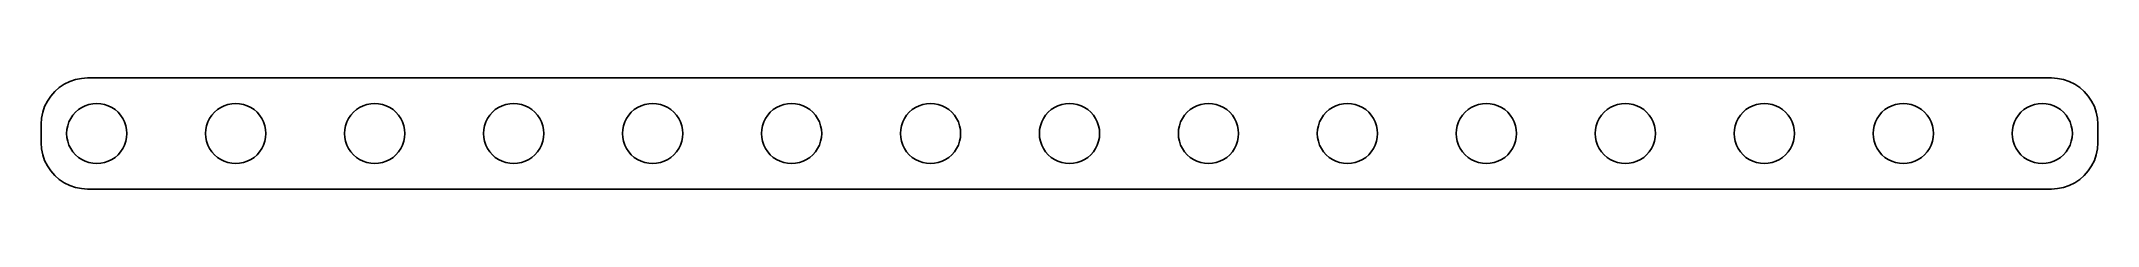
# Model space of a CAD drawing. Header units: metres. Extents: x -111 to 111, y -6 to 6.
import ezdxf

# ---------------------------------------------------------------- set-up
doc = ezdxf.new("R2010")
doc.units = ezdxf.units.M

msp = doc.modelspace()

# ---------------------------------------------------------------- linework, layer by layer
for p, q in [((-109.541, 4.54053), (-109.972, 4.0488)), ((-109.049, 4.97176), (-109.541, 4.54053)), ((-108.505, 5.33511), (-109.049, 4.97176)), ((-107.918, 5.62439), (-108.505, 5.33511)), ((-107.299, 5.83463), (-107.918, 5.62439)), ((-106.658, 5.96222), (-107.299, 5.83463)), ((-106.005, 6.00499), (-106.658, 5.96222)), ((106.005, 6.00499), (-106.005, 6.00499)), ((106.658, 5.96222), (106.005, 6.00499)), ((107.299, 5.83463), (106.658, 5.96222)), ((107.918, 5.62439), (107.299, 5.83463)), ((108.505, 5.33511), (107.918, 5.62439)), ((109.049, 4.97176), (108.505, 5.33511)), ((109.541, 4.54053), (109.049, 4.97176)), ((109.972, 4.0488), (109.541, 4.54053)), ((-110.835, 2.29909), (-110.962, 1.65762)), ((-110.624, 2.91841), (-110.835, 2.29909)), ((-110.335, 3.50499), (-110.624, 2.91841)), ((-109.972, 4.0488), (-110.335, 3.50499)), ((-107.578, 1.97847), (-107.298, 2.2981)), ((-107.298, 2.2981), (-106.978, 2.57838)), ((-106.978, 2.57838), (-106.625, 2.81458)), ((-106.625, 2.81458), (-106.244, 3.00259)), ((-106.244, 3.00259), (-105.841, 3.13925)), ((-105.841, 3.13925), (-105.424, 3.22218)), ((-105.424, 3.22218), (-105, 3.25)), ((-105, 3.25), (-104.576, 3.22218)), ((-104.576, 3.22218), (-104.159, 3.13925)), ((-104.159, 3.13925), (-103.756, 3.00259)), ((-103.756, 3.00259), (-103.375, 2.81458)), ((-103.375, 2.81458), (-103.022, 2.57838)), ((-103.022, 2.57838), (-102.702, 2.2981)), ((-102.702, 2.2981), (-102.422, 1.97847)), ((-92.5784, 1.97847), (-92.2981, 2.2981)), ((-92.2981, 2.2981), (-91.9785, 2.57838)), ((-91.9785, 2.57838), (-91.625, 2.81458)), ((-91.625, 2.81458), (-91.2437, 3.00259)), ((-91.2437, 3.00259), (-90.8412, 3.13925)), ((-90.8412, 3.13925), (-90.4242, 3.22218)), ((-90.4242, 3.22218), (-90, 3.25)), ((-90, 3.25), (-89.5758, 3.22218)), ((-89.5758, 3.22218), (-89.1588, 3.13925)), ((-89.1588, 3.13925), (-88.7563, 3.00259)), ((-88.7563, 3.00259), (-88.375, 2.81458)), ((-88.375, 2.81458), (-88.0215, 2.57838)), ((-88.0215, 2.57838), (-87.7019, 2.2981)), ((-87.7019, 2.2981), (-87.4216, 1.97847)), ((-77.5784, 1.97847), (-77.2981, 2.2981)), ((-77.2981, 2.2981), (-76.9785, 2.57838)), ((-76.9785, 2.57838), (-76.625, 2.81458)), ((-76.625, 2.81458), (-76.2437, 3.00259)), ((-76.2437, 3.00259), (-75.8412, 3.13925)), ((-75.8412, 3.13925), (-75.4242, 3.22218)), ((-75.4242, 3.22218), (-75, 3.25)), ((-75, 3.25), (-74.5758, 3.22218)), ((-74.5758, 3.22218), (-74.1588, 3.13925)), ((-74.1588, 3.13925), (-73.7563, 3.00259)), ((-73.7563, 3.00259), (-73.375, 2.81458)), ((-73.375, 2.81458), (-73.0215, 2.57838)), ((-73.0215, 2.57838), (-72.7019, 2.2981)), ((-72.7019, 2.2981), (-72.4216, 1.97847)), ((-62.5784, 1.97847), (-62.2981, 2.2981)), ((-62.2981, 2.2981), (-61.9785, 2.57838)), ((-61.9785, 2.57838), (-61.625, 2.81458)), ((-61.625, 2.81458), (-61.2437, 3.00259)), ((-61.2437, 3.00259), (-60.8412, 3.13925)), ((-60.8412, 3.13925), (-60.4242, 3.22218)), ((-60.4242, 3.22218), (-60, 3.25)), ((-60, 3.25), (-59.5758, 3.22218)), ((-59.5758, 3.22218), (-59.1588, 3.13925)), ((-59.1588, 3.13925), (-58.7563, 3.00259)), ((-58.7563, 3.00259), (-58.375, 2.81458)), ((-58.375, 2.81458), (-58.0215, 2.57838)), ((-58.0215, 2.57838), (-57.7019, 2.2981)), ((-57.7019, 2.2981), (-57.4216, 1.97847)), ((-47.5784, 1.97847), (-47.2981, 2.2981)), ((-47.2981, 2.2981), (-46.9785, 2.57838)), ((-46.9785, 2.57838), (-46.625, 2.81458)), ((-46.625, 2.81458), (-46.2437, 3.00259)), ((-46.2437, 3.00259), (-45.8412, 3.13925)), ((-45.8412, 3.13925), (-45.4242, 3.22218)), ((-45.4242, 3.22218), (-45, 3.25)), ((-45, 3.25), (-44.5758, 3.22218)), ((-44.5758, 3.22218), (-44.1588, 3.13925)), ((-44.1588, 3.13925), (-43.7563, 3.00259)), ((-43.7563, 3.00259), (-43.375, 2.81458)), ((-43.375, 2.81458), (-43.0215, 2.57838)), ((-43.0215, 2.57838), (-42.7019, 2.2981)), ((-42.7019, 2.2981), (-42.4216, 1.97847)), ((-32.5784, 1.97847), (-32.2981, 2.2981)), ((-32.2981, 2.2981), (-31.9785, 2.57838)), ((-31.9785, 2.57838), (-31.625, 2.81458)), ((-31.625, 2.81458), (-31.2437, 3.00259)), ((-31.2437, 3.00259), (-30.8412, 3.13925)), ((-30.8412, 3.13925), (-30.4242, 3.22218)), ((-30.4242, 3.22218), (-30, 3.25)), ((-30, 3.25), (-29.5758, 3.22218)), ((-29.5758, 3.22218), (-29.1588, 3.13925)), ((-29.1588, 3.13925), (-28.7563, 3.00259)), ((-28.7563, 3.00259), (-28.375, 2.81458)), ((-28.375, 2.81458), (-28.0215, 2.57838)), ((-28.0215, 2.57838), (-27.7019, 2.2981)), ((-27.7019, 2.2981), (-27.4216, 1.97847)), ((-17.5784, 1.97847), (-17.2981, 2.2981)), ((-17.2981, 2.2981), (-16.9785, 2.57838)), ((-16.9785, 2.57838), (-16.625, 2.81458)), ((-16.625, 2.81458), (-16.2437, 3.00259)), ((-16.2437, 3.00259), (-15.8412, 3.13925)), ((-15.8412, 3.13925), (-15.4242, 3.22218)), ((-15.4242, 3.22218), (-15, 3.25)), ((-15, 3.25), (-14.5758, 3.22218)), ((-14.5758, 3.22218), (-14.1588, 3.13925)), ((-14.1588, 3.13925), (-13.7563, 3.00259)), ((-13.7563, 3.00259), (-13.375, 2.81458)), ((-13.375, 2.81458), (-13.0215, 2.57838)), ((-13.0215, 2.57838), (-12.7019, 2.2981)), ((-12.7019, 2.2981), (-12.4216, 1.97847)), ((-2.57838, 1.97847), (-2.2981, 2.2981)), ((-2.2981, 2.2981), (-1.97847, 2.57838)), ((-1.97847, 2.57838), (-1.625, 2.81458)), ((-1.625, 2.81458), (-1.24371, 3.00259)), ((-1.24371, 3.00259), (-0.841156, 3.13925)), ((-0.841156, 3.13925), (-0.42421, 3.22218)), ((-0.42421, 3.22218), (0, 3.25)), ((0, 3.25), (0.42421, 3.22218)), ((0.42421, 3.22218), (0.841156, 3.13925)), ((0.841156, 3.13925), (1.24371, 3.00259)), ((1.24371, 3.00259), (1.625, 2.81458)), ((1.625, 2.81458), (1.97847, 2.57838)), ((1.97847, 2.57838), (2.2981, 2.2981)), ((2.2981, 2.2981), (2.57838, 1.97847)), ((12.4216, 1.97847), (12.7019, 2.2981)), ((12.7019, 2.2981), (13.0215, 2.57838)), ((13.0215, 2.57838), (13.375, 2.81458)), ((13.375, 2.81458), (13.7563, 3.00259)), ((13.7563, 3.00259), (14.1588, 3.13925)), ((14.1588, 3.13925), (14.5758, 3.22218)), ((14.5758, 3.22218), (15, 3.25)), ((15, 3.25), (15.4242, 3.22218)), ((15.4242, 3.22218), (15.8412, 3.13925)), ((15.8412, 3.13925), (16.2437, 3.00259)), ((16.2437, 3.00259), (16.625, 2.81458)), ((16.625, 2.81458), (16.9785, 2.57838)), ((16.9785, 2.57838), (17.2981, 2.2981)), ((17.2981, 2.2981), (17.5784, 1.97847)), ((27.4216, 1.97847), (27.7019, 2.2981)), ((27.7019, 2.2981), (28.0215, 2.57838)), ((28.0215, 2.57838), (28.375, 2.81458)), ((28.375, 2.81458), (28.7563, 3.00259)), ((28.7563, 3.00259), (29.1588, 3.13925)), ((29.1588, 3.13925), (29.5758, 3.22218)), ((29.5758, 3.22218), (30, 3.25)), ((30, 3.25), (30.4242, 3.22218)), ((30.4242, 3.22218), (30.8412, 3.13925)), ((30.8412, 3.13925), (31.2437, 3.00259)), ((31.2437, 3.00259), (31.625, 2.81458)), ((31.625, 2.81458), (31.9785, 2.57838)), ((31.9785, 2.57838), (32.2981, 2.2981)), ((32.2981, 2.2981), (32.5784, 1.97847)), ((42.4216, 1.97847), (42.7019, 2.2981)), ((42.7019, 2.2981), (43.0215, 2.57838)), ((43.0215, 2.57838), (43.375, 2.81458)), ((43.375, 2.81458), (43.7563, 3.00259)), ((43.7563, 3.00259), (44.1588, 3.13925)), ((44.1588, 3.13925), (44.5758, 3.22218)), ((44.5758, 3.22218), (45, 3.25)), ((45, 3.25), (45.4242, 3.22218)), ((45.4242, 3.22218), (45.8412, 3.13925)), ((45.8412, 3.13925), (46.2437, 3.00259)), ((46.2437, 3.00259), (46.625, 2.81458)), ((46.625, 2.81458), (46.9785, 2.57838)), ((46.9785, 2.57838), (47.2981, 2.2981)), ((47.2981, 2.2981), (47.5784, 1.97847)), ((57.4216, 1.97847), (57.7019, 2.2981)), ((57.7019, 2.2981), (58.0215, 2.57838)), ((58.0215, 2.57838), (58.375, 2.81458)), ((58.375, 2.81458), (58.7563, 3.00259)), ((58.7563, 3.00259), (59.1588, 3.13925)), ((59.1588, 3.13925), (59.5758, 3.22218)), ((59.5758, 3.22218), (60, 3.25)), ((60, 3.25), (60.4242, 3.22218)), ((60.4242, 3.22218), (60.8412, 3.13925)), ((60.8412, 3.13925), (61.2437, 3.00259)), ((61.2437, 3.00259), (61.625, 2.81458)), ((61.625, 2.81458), (61.9785, 2.57838)), ((61.9785, 2.57838), (62.2981, 2.2981)), ((62.2981, 2.2981), (62.5784, 1.97847)), ((72.4216, 1.97847), (72.7019, 2.2981)), ((72.7019, 2.2981), (73.0215, 2.57838)), ((73.0215, 2.57838), (73.375, 2.81458)), ((73.375, 2.81458), (73.7563, 3.00259)), ((73.7563, 3.00259), (74.1588, 3.13925)), ((74.1588, 3.13925), (74.5758, 3.22218)), ((74.5758, 3.22218), (75, 3.25)), ((75, 3.25), (75.4242, 3.22218)), ((75.4242, 3.22218), (75.8412, 3.13925)), ((75.8412, 3.13925), (76.2437, 3.00259)), ((76.2437, 3.00259), (76.625, 2.81458)), ((76.625, 2.81458), (76.9785, 2.57838)), ((76.9785, 2.57838), (77.2981, 2.2981)), ((77.2981, 2.2981), (77.5784, 1.97847)), ((87.4216, 1.97847), (87.7019, 2.2981)), ((87.7019, 2.2981), (88.0215, 2.57838)), ((88.0215, 2.57838), (88.375, 2.81458)), ((88.375, 2.81458), (88.7563, 3.00259)), ((88.7563, 3.00259), (89.1588, 3.13925)), ((89.1588, 3.13925), (89.5758, 3.22218)), ((89.5758, 3.22218), (90, 3.25)), ((90, 3.25), (90.4242, 3.22218)), ((90.4242, 3.22218), (90.8412, 3.13925)), ((90.8412, 3.13925), (91.2437, 3.00259)), ((91.2437, 3.00259), (91.625, 2.81458)), ((91.625, 2.81458), (91.9785, 2.57838)), ((91.9785, 2.57838), (92.2981, 2.2981)), ((92.2981, 2.2981), (92.5784, 1.97847)), ((102.422, 1.97847), (102.702, 2.2981)), ((102.702, 2.2981), (103.022, 2.57838)), ((103.022, 2.57838), (103.375, 2.81458)), ((103.375, 2.81458), (103.756, 3.00259)), ((103.756, 3.00259), (104.159, 3.13925)), ((104.159, 3.13925), (104.576, 3.22218)), ((104.576, 3.22218), (105, 3.25)), ((105, 3.25), (105.424, 3.22218)), ((105.424, 3.22218), (105.841, 3.13925)), ((105.841, 3.13925), (106.244, 3.00259)), ((106.244, 3.00259), (106.625, 2.81458)), ((106.625, 2.81458), (106.978, 2.57838)), ((106.978, 2.57838), (107.298, 2.2981)), ((107.298, 2.2981), (107.578, 1.97847)), ((110.335, 3.50499), (109.972, 4.0488)), ((110.624, 2.91841), (110.335, 3.50499)), ((110.835, 2.29909), (110.624, 2.91841)), ((110.962, 1.65762), (110.835, 2.29909)), ((-110.962, 1.65762), (-111.005, 1.00499)), ((-111.005, 1.00499), (-111.005, -1.00499)), ((-108.25, 0), (-108.222, 0.42421)), ((-108.222, -0.42421), (-108.25, 0)), ((-108.222, 0.42421), (-108.139, 0.841156)), ((-108.139, 0.841156), (-108.003, 1.24371)), ((-108.003, 1.24371), (-107.815, 1.625)), ((-107.815, 1.625), (-107.578, 1.97847)), ((-102.422, 1.97847), (-102.185, 1.625)), ((-102.185, 1.625), (-101.997, 1.24371)), ((-101.997, 1.24371), (-101.861, 0.841156)), ((-101.861, 0.841156), (-101.778, 0.42421)), ((-101.778, 0.42421), (-101.75, 0)), ((-101.75, 0), (-101.778, -0.42421)), ((-93.25, 0), (-93.2222, 0.42421)), ((-93.2222, -0.42421), (-93.25, 0)), ((-93.2222, 0.42421), (-93.1393, 0.841156)), ((-93.1393, 0.841156), (-93.0026, 1.24371)), ((-93.0026, 1.24371), (-92.8146, 1.625)), ((-92.8146, 1.625), (-92.5784, 1.97847)), ((-87.4216, 1.97847), (-87.1854, 1.625)), ((-87.1854, 1.625), (-86.9974, 1.24371)), ((-86.9974, 1.24371), (-86.8607, 0.841156)), ((-86.8607, 0.841156), (-86.7778, 0.42421)), ((-86.7778, 0.42421), (-86.75, 0)), ((-86.75, 0), (-86.7778, -0.42421)), ((-78.25, 0), (-78.2222, 0.42421)), ((-78.2222, -0.42421), (-78.25, 0)), ((-78.2222, 0.42421), (-78.1393, 0.841156)), ((-78.1393, 0.841156), (-78.0026, 1.24371)), ((-78.0026, 1.24371), (-77.8146, 1.625)), ((-77.8146, 1.625), (-77.5784, 1.97847)), ((-72.4216, 1.97847), (-72.1854, 1.625)), ((-72.1854, 1.625), (-71.9974, 1.24371)), ((-71.9974, 1.24371), (-71.8607, 0.841156)), ((-71.8607, 0.841156), (-71.7778, 0.42421)), ((-71.7778, 0.42421), (-71.75, 0)), ((-71.75, 0), (-71.7778, -0.42421)), ((-63.25, 0), (-63.2222, 0.42421)), ((-63.2222, -0.42421), (-63.25, 0)), ((-63.2222, 0.42421), (-63.1393, 0.841156)), ((-63.1393, 0.841156), (-63.0026, 1.24371)), ((-63.0026, 1.24371), (-62.8146, 1.625)), ((-62.8146, 1.625), (-62.5784, 1.97847)), ((-57.4216, 1.97847), (-57.1854, 1.625)), ((-57.1854, 1.625), (-56.9974, 1.24371)), ((-56.9974, 1.24371), (-56.8607, 0.841156)), ((-56.8607, 0.841156), (-56.7778, 0.42421)), ((-56.7778, 0.42421), (-56.75, 0)), ((-56.75, 0), (-56.7778, -0.42421)), ((-48.25, 0), (-48.2222, 0.42421)), ((-48.2222, -0.42421), (-48.25, 0)), ((-48.2222, 0.42421), (-48.1393, 0.841156)), ((-48.1393, 0.841156), (-48.0026, 1.24371)), ((-48.0026, 1.24371), (-47.8146, 1.625)), ((-47.8146, 1.625), (-47.5784, 1.97847)), ((-42.4216, 1.97847), (-42.1854, 1.625)), ((-42.1854, 1.625), (-41.9974, 1.24371)), ((-41.9974, 1.24371), (-41.8607, 0.841156)), ((-41.8607, 0.841156), (-41.7778, 0.42421)), ((-41.7778, 0.42421), (-41.75, 0)), ((-41.75, 0), (-41.7778, -0.42421)), ((-33.25, 0), (-33.2222, 0.42421)), ((-33.2222, -0.42421), (-33.25, 0)), ((-33.2222, 0.42421), (-33.1393, 0.841156)), ((-33.1393, 0.841156), (-33.0026, 1.24371)), ((-33.0026, 1.24371), (-32.8146, 1.625)), ((-32.8146, 1.625), (-32.5784, 1.97847)), ((-27.4216, 1.97847), (-27.1854, 1.625)), ((-27.1854, 1.625), (-26.9974, 1.24371)), ((-26.9974, 1.24371), (-26.8607, 0.841156)), ((-26.8607, 0.841156), (-26.7778, 0.42421)), ((-26.7778, 0.42421), (-26.75, 0)), ((-26.75, 0), (-26.7778, -0.42421)), ((-18.25, 0), (-18.2222, 0.42421)), ((-18.2222, -0.42421), (-18.25, 0)), ((-18.2222, 0.42421), (-18.1393, 0.841156)), ((-18.1393, 0.841156), (-18.0026, 1.24371)), ((-18.0026, 1.24371), (-17.8146, 1.625)), ((-17.8146, 1.625), (-17.5784, 1.97847)), ((-12.4216, 1.97847), (-12.1854, 1.625)), ((-12.1854, 1.625), (-11.9974, 1.24371)), ((-11.9974, 1.24371), (-11.8607, 0.841156)), ((-11.8607, 0.841156), (-11.7778, 0.42421)), ((-11.7778, 0.42421), (-11.75, 0)), ((-11.75, 0), (-11.7778, -0.42421)), ((-3.25, 0), (-3.22218, 0.42421)), ((-3.22218, -0.42421), (-3.25, 0)), ((-3.22218, 0.42421), (-3.13925, 0.841156)), ((-3.13925, 0.841156), (-3.00259, 1.24371)), ((-3.00259, 1.24371), (-2.81458, 1.625)), ((-2.81458, 1.625), (-2.57838, 1.97847)), ((2.57838, 1.97847), (2.81458, 1.625)), ((2.81458, 1.625), (3.00259, 1.24371)), ((3.00259, 1.24371), (3.13925, 0.841156)), ((3.13925, 0.841156), (3.22218, 0.42421)), ((3.22218, 0.42421), (3.25, 0)), ((3.25, 0), (3.22218, -0.42421)), ((11.75, 0), (11.7778, 0.42421)), ((11.7778, -0.42421), (11.75, 0)), ((11.7778, 0.42421), (11.8607, 0.841156)), ((11.8607, 0.841156), (11.9974, 1.24371)), ((11.9974, 1.24371), (12.1854, 1.625)), ((12.1854, 1.625), (12.4216, 1.97847)), ((17.5784, 1.97847), (17.8146, 1.625)), ((17.8146, 1.625), (18.0026, 1.24371)), ((18.0026, 1.24371), (18.1393, 0.841156)), ((18.1393, 0.841156), (18.2222, 0.42421)), ((18.2222, 0.42421), (18.25, 0)), ((18.25, 0), (18.2222, -0.42421)), ((26.75, 0), (26.7778, 0.42421)), ((26.7778, -0.42421), (26.75, 0)), ((26.7778, 0.42421), (26.8607, 0.841156)), ((26.8607, 0.841156), (26.9974, 1.24371)), ((26.9974, 1.24371), (27.1854, 1.625)), ((27.1854, 1.625), (27.4216, 1.97847)), ((32.5784, 1.97847), (32.8146, 1.625)), ((32.8146, 1.625), (33.0026, 1.24371)), ((33.0026, 1.24371), (33.1393, 0.841156)), ((33.1393, 0.841156), (33.2222, 0.42421)), ((33.2222, 0.42421), (33.25, 0)), ((33.25, 0), (33.2222, -0.42421)), ((41.75, 0), (41.7778, 0.42421)), ((41.7778, -0.42421), (41.75, 0)), ((41.7778, 0.42421), (41.8607, 0.841156)), ((41.8607, 0.841156), (41.9974, 1.24371)), ((41.9974, 1.24371), (42.1854, 1.625)), ((42.1854, 1.625), (42.4216, 1.97847)), ((47.5784, 1.97847), (47.8146, 1.625)), ((47.8146, 1.625), (48.0026, 1.24371)), ((48.0026, 1.24371), (48.1393, 0.841156)), ((48.1393, 0.841156), (48.2222, 0.42421)), ((48.2222, 0.42421), (48.25, 0)), ((48.25, 0), (48.2222, -0.42421)), ((56.75, 0), (56.7778, 0.42421)), ((56.7778, -0.42421), (56.75, 0)), ((56.7778, 0.42421), (56.8607, 0.841156)), ((56.8607, 0.841156), (56.9974, 1.24371)), ((56.9974, 1.24371), (57.1854, 1.625)), ((57.1854, 1.625), (57.4216, 1.97847)), ((62.5784, 1.97847), (62.8146, 1.625)), ((62.8146, 1.625), (63.0026, 1.24371)), ((63.0026, 1.24371), (63.1393, 0.841156)), ((63.1393, 0.841156), (63.2222, 0.42421)), ((63.2222, 0.42421), (63.25, 0)), ((63.25, 0), (63.2222, -0.42421)), ((71.75, 0), (71.7778, 0.42421)), ((71.7778, -0.42421), (71.75, 0)), ((71.7778, 0.42421), (71.8607, 0.841156)), ((71.8607, 0.841156), (71.9974, 1.24371)), ((71.9974, 1.24371), (72.1854, 1.625)), ((72.1854, 1.625), (72.4216, 1.97847)), ((77.5784, 1.97847), (77.8146, 1.625)), ((77.8146, 1.625), (78.0026, 1.24371)), ((78.0026, 1.24371), (78.1393, 0.841156)), ((78.1393, 0.841156), (78.2222, 0.42421)), ((78.2222, 0.42421), (78.25, 0)), ((78.25, 0), (78.2222, -0.42421)), ((86.75, 0), (86.7778, 0.42421)), ((86.7778, -0.42421), (86.75, 0)), ((86.7778, 0.42421), (86.8607, 0.841156)), ((86.8607, 0.841156), (86.9974, 1.24371)), ((86.9974, 1.24371), (87.1854, 1.625)), ((87.1854, 1.625), (87.4216, 1.97847)), ((92.5784, 1.97847), (92.8146, 1.625)), ((92.8146, 1.625), (93.0026, 1.24371)), ((93.0026, 1.24371), (93.1393, 0.841156)), ((93.1393, 0.841156), (93.2222, 0.42421)), ((93.2222, 0.42421), (93.25, 0)), ((93.25, 0), (93.2222, -0.42421)), ((101.75, 0), (101.778, 0.42421)), ((101.778, -0.42421), (101.75, 0)), ((101.778, 0.42421), (101.861, 0.841156)), ((101.861, 0.841156), (101.997, 1.24371)), ((101.997, 1.24371), (102.185, 1.625)), ((102.185, 1.625), (102.422, 1.97847)), ((107.578, 1.97847), (107.815, 1.625)), ((107.815, 1.625), (108.003, 1.24371)), ((108.003, 1.24371), (108.139, 0.841156)), ((108.139, 0.841156), (108.222, 0.42421)), ((108.222, 0.42421), (108.25, 0)), ((108.25, 0), (108.222, -0.42421)), ((111.005, 1.00499), (110.962, 1.65762)), ((111.005, -1.00499), (111.005, 1.00499)), ((-111.005, -1.00499), (-110.962, -1.65762)), ((-110.962, -1.65762), (-110.835, -2.29909)), ((-108.139, -0.841156), (-108.222, -0.42421)), ((-108.003, -1.24371), (-108.139, -0.841156)), ((-107.815, -1.625), (-108.003, -1.24371)), ((-107.578, -1.97847), (-107.815, -1.625)), ((-107.298, -2.2981), (-107.578, -1.97847)), ((-102.422, -1.97847), (-102.702, -2.2981)), ((-102.185, -1.625), (-102.422, -1.97847)), ((-101.997, -1.24371), (-102.185, -1.625)), ((-101.861, -0.841156), (-101.997, -1.24371)), ((-101.778, -0.42421), (-101.861, -0.841156)), ((-93.1393, -0.841156), (-93.2222, -0.42421)), ((-93.0026, -1.24371), (-93.1393, -0.841156)), ((-92.8146, -1.625), (-93.0026, -1.24371)), ((-92.5784, -1.97847), (-92.8146, -1.625)), ((-92.2981, -2.2981), (-92.5784, -1.97847)), ((-87.4216, -1.97847), (-87.7019, -2.2981)), ((-87.1854, -1.625), (-87.4216, -1.97847)), ((-86.9974, -1.24371), (-87.1854, -1.625)), ((-86.8607, -0.841156), (-86.9974, -1.24371)), ((-86.7778, -0.42421), (-86.8607, -0.841156)), ((-78.1393, -0.841156), (-78.2222, -0.42421)), ((-78.0026, -1.24371), (-78.1393, -0.841156)), ((-77.8146, -1.625), (-78.0026, -1.24371)), ((-77.5784, -1.97847), (-77.8146, -1.625)), ((-77.2981, -2.2981), (-77.5784, -1.97847)), ((-72.4216, -1.97847), (-72.7019, -2.2981)), ((-72.1854, -1.625), (-72.4216, -1.97847)), ((-71.9974, -1.24371), (-72.1854, -1.625)), ((-71.8607, -0.841156), (-71.9974, -1.24371)), ((-71.7778, -0.42421), (-71.8607, -0.841156)), ((-63.1393, -0.841156), (-63.2222, -0.42421)), ((-63.0026, -1.24371), (-63.1393, -0.841156)), ((-62.8146, -1.625), (-63.0026, -1.24371)), ((-62.5784, -1.97847), (-62.8146, -1.625)), ((-62.2981, -2.2981), (-62.5784, -1.97847)), ((-57.4216, -1.97847), (-57.7019, -2.2981)), ((-57.1854, -1.625), (-57.4216, -1.97847)), ((-56.9974, -1.24371), (-57.1854, -1.625)), ((-56.8607, -0.841156), (-56.9974, -1.24371)), ((-56.7778, -0.42421), (-56.8607, -0.841156)), ((-48.1393, -0.841156), (-48.2222, -0.42421)), ((-48.0026, -1.24371), (-48.1393, -0.841156)), ((-47.8146, -1.625), (-48.0026, -1.24371)), ((-47.5784, -1.97847), (-47.8146, -1.625)), ((-47.2981, -2.2981), (-47.5784, -1.97847)), ((-42.4216, -1.97847), (-42.7019, -2.2981)), ((-42.1854, -1.625), (-42.4216, -1.97847)), ((-41.9974, -1.24371), (-42.1854, -1.625)), ((-41.8607, -0.841156), (-41.9974, -1.24371)), ((-41.7778, -0.42421), (-41.8607, -0.841156)), ((-33.1393, -0.841156), (-33.2222, -0.42421)), ((-33.0026, -1.24371), (-33.1393, -0.841156)), ((-32.8146, -1.625), (-33.0026, -1.24371)), ((-32.5784, -1.97847), (-32.8146, -1.625)), ((-32.2981, -2.2981), (-32.5784, -1.97847)), ((-27.4216, -1.97847), (-27.7019, -2.2981)), ((-27.1854, -1.625), (-27.4216, -1.97847)), ((-26.9974, -1.24371), (-27.1854, -1.625)), ((-26.8607, -0.841156), (-26.9974, -1.24371)), ((-26.7778, -0.42421), (-26.8607, -0.841156)), ((-18.1393, -0.841156), (-18.2222, -0.42421)), ((-18.0026, -1.24371), (-18.1393, -0.841156)), ((-17.8146, -1.625), (-18.0026, -1.24371)), ((-17.5784, -1.97847), (-17.8146, -1.625)), ((-17.2981, -2.2981), (-17.5784, -1.97847)), ((-12.4216, -1.97847), (-12.7019, -2.2981)), ((-12.1854, -1.625), (-12.4216, -1.97847)), ((-11.9974, -1.24371), (-12.1854, -1.625)), ((-11.8607, -0.841156), (-11.9974, -1.24371)), ((-11.7778, -0.42421), (-11.8607, -0.841156)), ((-3.13925, -0.841156), (-3.22218, -0.42421)), ((-3.00259, -1.24371), (-3.13925, -0.841156)), ((-2.81458, -1.625), (-3.00259, -1.24371)), ((-2.57838, -1.97847), (-2.81458, -1.625)), ((-2.2981, -2.2981), (-2.57838, -1.97847)), ((2.57838, -1.97847), (2.2981, -2.2981)), ((2.81458, -1.625), (2.57838, -1.97847)), ((3.00259, -1.24371), (2.81458, -1.625)), ((3.13925, -0.841156), (3.00259, -1.24371)), ((3.22218, -0.42421), (3.13925, -0.841156)), ((11.8607, -0.841156), (11.7778, -0.42421)), ((11.9974, -1.24371), (11.8607, -0.841156)), ((12.1854, -1.625), (11.9974, -1.24371)), ((12.4216, -1.97847), (12.1854, -1.625)), ((12.7019, -2.2981), (12.4216, -1.97847)), ((17.5784, -1.97847), (17.2981, -2.2981)), ((17.8146, -1.625), (17.5784, -1.97847)), ((18.0026, -1.24371), (17.8146, -1.625)), ((18.1393, -0.841156), (18.0026, -1.24371)), ((18.2222, -0.42421), (18.1393, -0.841156)), ((26.8607, -0.841156), (26.7778, -0.42421)), ((26.9974, -1.24371), (26.8607, -0.841156)), ((27.1854, -1.625), (26.9974, -1.24371)), ((27.4216, -1.97847), (27.1854, -1.625)), ((27.7019, -2.2981), (27.4216, -1.97847)), ((32.5784, -1.97847), (32.2981, -2.2981)), ((32.8146, -1.625), (32.5784, -1.97847)), ((33.0026, -1.24371), (32.8146, -1.625)), ((33.1393, -0.841156), (33.0026, -1.24371)), ((33.2222, -0.42421), (33.1393, -0.841156)), ((41.8607, -0.841156), (41.7778, -0.42421)), ((41.9974, -1.24371), (41.8607, -0.841156)), ((42.1854, -1.625), (41.9974, -1.24371)), ((42.4216, -1.97847), (42.1854, -1.625)), ((42.7019, -2.2981), (42.4216, -1.97847)), ((47.5784, -1.97847), (47.2981, -2.2981)), ((47.8146, -1.625), (47.5784, -1.97847)), ((48.0026, -1.24371), (47.8146, -1.625)), ((48.1393, -0.841156), (48.0026, -1.24371)), ((48.2222, -0.42421), (48.1393, -0.841156)), ((56.8607, -0.841156), (56.7778, -0.42421)), ((56.9974, -1.24371), (56.8607, -0.841156)), ((57.1854, -1.625), (56.9974, -1.24371)), ((57.4216, -1.97847), (57.1854, -1.625)), ((57.7019, -2.2981), (57.4216, -1.97847)), ((62.5784, -1.97847), (62.2981, -2.2981)), ((62.8146, -1.625), (62.5784, -1.97847)), ((63.0026, -1.24371), (62.8146, -1.625)), ((63.1393, -0.841156), (63.0026, -1.24371)), ((63.2222, -0.42421), (63.1393, -0.841156)), ((71.8607, -0.841156), (71.7778, -0.42421)), ((71.9974, -1.24371), (71.8607, -0.841156)), ((72.1854, -1.625), (71.9974, -1.24371)), ((72.4216, -1.97847), (72.1854, -1.625)), ((72.7019, -2.2981), (72.4216, -1.97847)), ((77.5784, -1.97847), (77.2981, -2.2981)), ((77.8146, -1.625), (77.5784, -1.97847)), ((78.0026, -1.24371), (77.8146, -1.625)), ((78.1393, -0.841156), (78.0026, -1.24371)), ((78.2222, -0.42421), (78.1393, -0.841156)), ((86.8607, -0.841156), (86.7778, -0.42421)), ((86.9974, -1.24371), (86.8607, -0.841156)), ((87.1854, -1.625), (86.9974, -1.24371)), ((87.4216, -1.97847), (87.1854, -1.625)), ((87.7019, -2.2981), (87.4216, -1.97847)), ((92.5784, -1.97847), (92.2981, -2.2981)), ((92.8146, -1.625), (92.5784, -1.97847)), ((93.0026, -1.24371), (92.8146, -1.625)), ((93.1393, -0.841156), (93.0026, -1.24371)), ((93.2222, -0.42421), (93.1393, -0.841156)), ((101.861, -0.841156), (101.778, -0.42421)), ((101.997, -1.24371), (101.861, -0.841156)), ((102.185, -1.625), (101.997, -1.24371)), ((102.422, -1.97847), (102.185, -1.625)), ((102.702, -2.2981), (102.422, -1.97847)), ((107.578, -1.97847), (107.298, -2.2981)), ((107.815, -1.625), (107.578, -1.97847)), ((108.003, -1.24371), (107.815, -1.625)), ((108.139, -0.841156), (108.003, -1.24371)), ((108.222, -0.42421), (108.139, -0.841156)), ((110.835, -2.29909), (110.962, -1.65762)), ((110.962, -1.65762), (111.005, -1.00499)), ((-110.835, -2.29909), (-110.624, -2.91841)), ((-110.624, -2.91841), (-110.335, -3.50499)), ((-110.335, -3.50499), (-109.972, -4.0488)), ((-109.972, -4.0488), (-109.541, -4.54053)), ((-106.978, -2.57838), (-107.298, -2.2981)), ((-106.625, -2.81458), (-106.978, -2.57838)), ((-106.244, -3.00259), (-106.625, -2.81458)), ((-105.841, -3.13925), (-106.244, -3.00259)), ((-105.424, -3.22218), (-105.841, -3.13925)), ((-105, -3.25), (-105.424, -3.22218)), ((-104.576, -3.22218), (-105, -3.25)), ((-104.159, -3.13925), (-104.576, -3.22218)), ((-103.756, -3.00259), (-104.159, -3.13925)), ((-103.375, -2.81458), (-103.756, -3.00259)), ((-103.022, -2.57838), (-103.375, -2.81458)), ((-102.702, -2.2981), (-103.022, -2.57838)), ((-91.9785, -2.57838), (-92.2981, -2.2981)), ((-91.625, -2.81458), (-91.9785, -2.57838)), ((-91.2437, -3.00259), (-91.625, -2.81458)), ((-90.8412, -3.13925), (-91.2437, -3.00259)), ((-90.4242, -3.22218), (-90.8412, -3.13925)), ((-90, -3.25), (-90.4242, -3.22218)), ((-89.5758, -3.22218), (-90, -3.25)), ((-89.1588, -3.13925), (-89.5758, -3.22218)), ((-88.7563, -3.00259), (-89.1588, -3.13925)), ((-88.375, -2.81458), (-88.7563, -3.00259)), ((-88.0215, -2.57838), (-88.375, -2.81458)), ((-87.7019, -2.2981), (-88.0215, -2.57838)), ((-76.9785, -2.57838), (-77.2981, -2.2981)), ((-76.625, -2.81458), (-76.9785, -2.57838)), ((-76.2437, -3.00259), (-76.625, -2.81458)), ((-75.8412, -3.13925), (-76.2437, -3.00259)), ((-75.4242, -3.22218), (-75.8412, -3.13925)), ((-75, -3.25), (-75.4242, -3.22218)), ((-74.5758, -3.22218), (-75, -3.25)), ((-74.1588, -3.13925), (-74.5758, -3.22218)), ((-73.7563, -3.00259), (-74.1588, -3.13925)), ((-73.375, -2.81458), (-73.7563, -3.00259)), ((-73.0215, -2.57838), (-73.375, -2.81458)), ((-72.7019, -2.2981), (-73.0215, -2.57838)), ((-61.9785, -2.57838), (-62.2981, -2.2981)), ((-61.625, -2.81458), (-61.9785, -2.57838)), ((-61.2437, -3.00259), (-61.625, -2.81458)), ((-60.8412, -3.13925), (-61.2437, -3.00259)), ((-60.4242, -3.22218), (-60.8412, -3.13925)), ((-60, -3.25), (-60.4242, -3.22218)), ((-59.5758, -3.22218), (-60, -3.25)), ((-59.1588, -3.13925), (-59.5758, -3.22218)), ((-58.7563, -3.00259), (-59.1588, -3.13925)), ((-58.375, -2.81458), (-58.7563, -3.00259)), ((-58.0215, -2.57838), (-58.375, -2.81458)), ((-57.7019, -2.2981), (-58.0215, -2.57838)), ((-46.9785, -2.57838), (-47.2981, -2.2981)), ((-46.625, -2.81458), (-46.9785, -2.57838)), ((-46.2437, -3.00259), (-46.625, -2.81458)), ((-45.8412, -3.13925), (-46.2437, -3.00259)), ((-45.4242, -3.22218), (-45.8412, -3.13925)), ((-45, -3.25), (-45.4242, -3.22218)), ((-44.5758, -3.22218), (-45, -3.25)), ((-44.1588, -3.13925), (-44.5758, -3.22218)), ((-43.7563, -3.00259), (-44.1588, -3.13925)), ((-43.375, -2.81458), (-43.7563, -3.00259)), ((-43.0215, -2.57838), (-43.375, -2.81458)), ((-42.7019, -2.2981), (-43.0215, -2.57838)), ((-31.9785, -2.57838), (-32.2981, -2.2981)), ((-31.625, -2.81458), (-31.9785, -2.57838)), ((-31.2437, -3.00259), (-31.625, -2.81458)), ((-30.8412, -3.13925), (-31.2437, -3.00259)), ((-30.4242, -3.22218), (-30.8412, -3.13925)), ((-30, -3.25), (-30.4242, -3.22218)), ((-29.5758, -3.22218), (-30, -3.25)), ((-29.1588, -3.13925), (-29.5758, -3.22218)), ((-28.7563, -3.00259), (-29.1588, -3.13925)), ((-28.375, -2.81458), (-28.7563, -3.00259)), ((-28.0215, -2.57838), (-28.375, -2.81458)), ((-27.7019, -2.2981), (-28.0215, -2.57838)), ((-16.9785, -2.57838), (-17.2981, -2.2981)), ((-16.625, -2.81458), (-16.9785, -2.57838)), ((-16.2437, -3.00259), (-16.625, -2.81458)), ((-15.8412, -3.13925), (-16.2437, -3.00259)), ((-15.4242, -3.22218), (-15.8412, -3.13925)), ((-15, -3.25), (-15.4242, -3.22218)), ((-14.5758, -3.22218), (-15, -3.25)), ((-14.1588, -3.13925), (-14.5758, -3.22218)), ((-13.7563, -3.00259), (-14.1588, -3.13925)), ((-13.375, -2.81458), (-13.7563, -3.00259)), ((-13.0215, -2.57838), (-13.375, -2.81458)), ((-12.7019, -2.2981), (-13.0215, -2.57838)), ((-1.97847, -2.57838), (-2.2981, -2.2981)), ((-1.625, -2.81458), (-1.97847, -2.57838)), ((-1.24371, -3.00259), (-1.625, -2.81458)), ((-0.841156, -3.13925), (-1.24371, -3.00259)), ((-0.42421, -3.22218), (-0.841156, -3.13925)), ((0, -3.25), (-0.42421, -3.22218)), ((0.42421, -3.22218), (0, -3.25)), ((0.841156, -3.13925), (0.42421, -3.22218)), ((1.24371, -3.00259), (0.841156, -3.13925)), ((1.625, -2.81458), (1.24371, -3.00259)), ((1.97847, -2.57838), (1.625, -2.81458)), ((2.2981, -2.2981), (1.97847, -2.57838)), ((13.0215, -2.57838), (12.7019, -2.2981)), ((13.375, -2.81458), (13.0215, -2.57838)), ((13.7563, -3.00259), (13.375, -2.81458)), ((14.1588, -3.13925), (13.7563, -3.00259)), ((14.5758, -3.22218), (14.1588, -3.13925)), ((15, -3.25), (14.5758, -3.22218)), ((15.4242, -3.22218), (15, -3.25)), ((15.8412, -3.13925), (15.4242, -3.22218)), ((16.2437, -3.00259), (15.8412, -3.13925)), ((16.625, -2.81458), (16.2437, -3.00259)), ((16.9785, -2.57838), (16.625, -2.81458)), ((17.2981, -2.2981), (16.9785, -2.57838)), ((28.0215, -2.57838), (27.7019, -2.2981)), ((28.375, -2.81458), (28.0215, -2.57838)), ((28.7563, -3.00259), (28.375, -2.81458)), ((29.1588, -3.13925), (28.7563, -3.00259)), ((29.5758, -3.22218), (29.1588, -3.13925)), ((30, -3.25), (29.5758, -3.22218)), ((30.4242, -3.22218), (30, -3.25)), ((30.8412, -3.13925), (30.4242, -3.22218)), ((31.2437, -3.00259), (30.8412, -3.13925)), ((31.625, -2.81458), (31.2437, -3.00259)), ((31.9785, -2.57838), (31.625, -2.81458)), ((32.2981, -2.2981), (31.9785, -2.57838)), ((43.0215, -2.57838), (42.7019, -2.2981)), ((43.375, -2.81458), (43.0215, -2.57838)), ((43.7563, -3.00259), (43.375, -2.81458)), ((44.1588, -3.13925), (43.7563, -3.00259)), ((44.5758, -3.22218), (44.1588, -3.13925)), ((45, -3.25), (44.5758, -3.22218)), ((45.4242, -3.22218), (45, -3.25)), ((45.8412, -3.13925), (45.4242, -3.22218)), ((46.2437, -3.00259), (45.8412, -3.13925)), ((46.625, -2.81458), (46.2437, -3.00259)), ((46.9785, -2.57838), (46.625, -2.81458)), ((47.2981, -2.2981), (46.9785, -2.57838)), ((58.0215, -2.57838), (57.7019, -2.2981)), ((58.375, -2.81458), (58.0215, -2.57838)), ((58.7563, -3.00259), (58.375, -2.81458)), ((59.1588, -3.13925), (58.7563, -3.00259)), ((59.5758, -3.22218), (59.1588, -3.13925)), ((60, -3.25), (59.5758, -3.22218)), ((60.4242, -3.22218), (60, -3.25)), ((60.8412, -3.13925), (60.4242, -3.22218)), ((61.2437, -3.00259), (60.8412, -3.13925)), ((61.625, -2.81458), (61.2437, -3.00259)), ((61.9785, -2.57838), (61.625, -2.81458)), ((62.2981, -2.2981), (61.9785, -2.57838)), ((73.0215, -2.57838), (72.7019, -2.2981)), ((73.375, -2.81458), (73.0215, -2.57838)), ((73.7563, -3.00259), (73.375, -2.81458)), ((74.1588, -3.13925), (73.7563, -3.00259)), ((74.5758, -3.22218), (74.1588, -3.13925)), ((75, -3.25), (74.5758, -3.22218)), ((75.4242, -3.22218), (75, -3.25)), ((75.8412, -3.13925), (75.4242, -3.22218)), ((76.2437, -3.00259), (75.8412, -3.13925)), ((76.625, -2.81458), (76.2437, -3.00259)), ((76.9785, -2.57838), (76.625, -2.81458)), ((77.2981, -2.2981), (76.9785, -2.57838)), ((88.0215, -2.57838), (87.7019, -2.2981)), ((88.375, -2.81458), (88.0215, -2.57838)), ((88.7563, -3.00259), (88.375, -2.81458)), ((89.1588, -3.13925), (88.7563, -3.00259)), ((89.5758, -3.22218), (89.1588, -3.13925)), ((90, -3.25), (89.5758, -3.22218)), ((90.4242, -3.22218), (90, -3.25)), ((90.8412, -3.13925), (90.4242, -3.22218)), ((91.2437, -3.00259), (90.8412, -3.13925)), ((91.625, -2.81458), (91.2437, -3.00259)), ((91.9785, -2.57838), (91.625, -2.81458)), ((92.2981, -2.2981), (91.9785, -2.57838)), ((103.022, -2.57838), (102.702, -2.2981)), ((103.375, -2.81458), (103.022, -2.57838)), ((103.756, -3.00259), (103.375, -2.81458)), ((104.159, -3.13925), (103.756, -3.00259)), ((104.576, -3.22218), (104.159, -3.13925)), ((105, -3.25), (104.576, -3.22218)), ((105.424, -3.22218), (105, -3.25)), ((105.841, -3.13925), (105.424, -3.22218)), ((106.244, -3.00259), (105.841, -3.13925)), ((106.625, -2.81458), (106.244, -3.00259)), ((106.978, -2.57838), (106.625, -2.81458)), ((107.298, -2.2981), (106.978, -2.57838)), ((109.541, -4.54053), (109.972, -4.0488)), ((109.972, -4.0488), (110.335, -3.50499)), ((110.335, -3.50499), (110.624, -2.91841)), ((110.624, -2.91841), (110.835, -2.29909)), ((-109.541, -4.54053), (-109.049, -4.97176)), ((-109.049, -4.97176), (-108.505, -5.33511)), ((-108.505, -5.33511), (-107.918, -5.62439)), ((-107.918, -5.62439), (-107.299, -5.83463)), ((-107.299, -5.83463), (-106.658, -5.96222)), ((-106.658, -5.96222), (-106.005, -6.00499)), ((-106.005, -6.00499), (106.005, -6.00499)), ((106.005, -6.00499), (106.658, -5.96222)), ((106.658, -5.96222), (107.299, -5.83463)), ((107.299, -5.83463), (107.918, -5.62439)), ((107.918, -5.62439), (108.505, -5.33511)), ((108.505, -5.33511), (109.049, -4.97176)), ((109.049, -4.97176), (109.541, -4.54053))]:
    msp.add_line(p, q)

doc.saveas('drawing.dxf')
